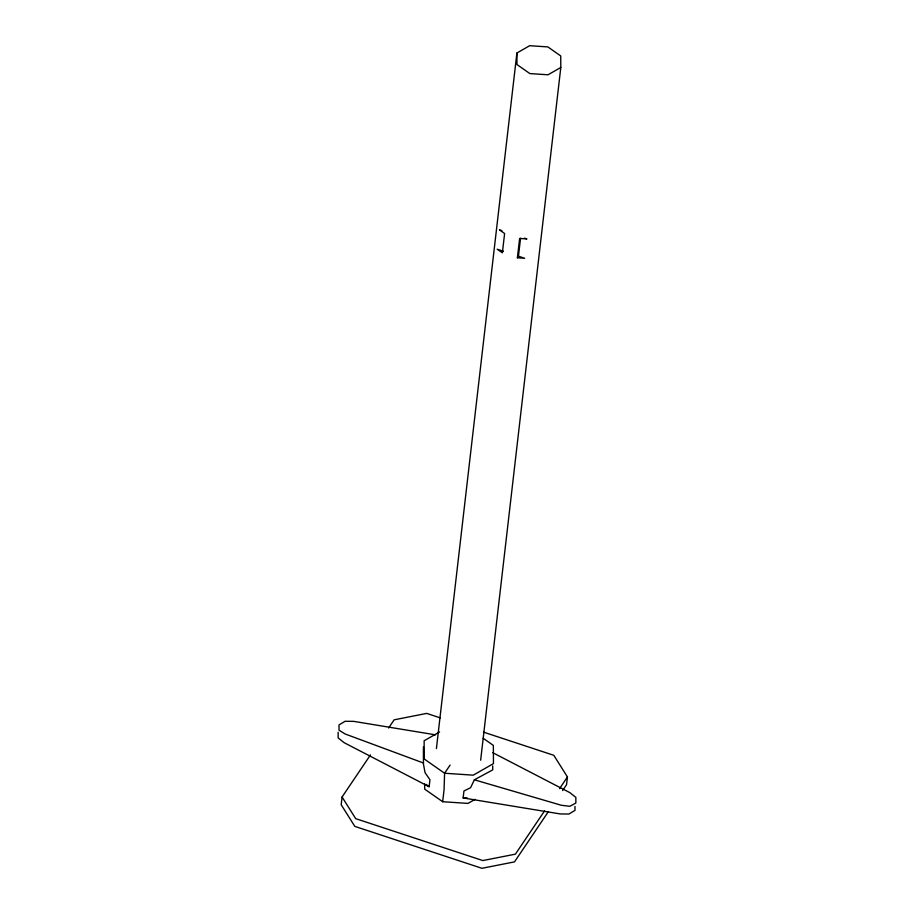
<?xml version="1.0" encoding="UTF-8"?>
<svg xmlns="http://www.w3.org/2000/svg" width="914" height="914" viewBox="0 0 914 914"><rect width="100%" height="100%" fill="white"/><g stroke="black" fill="none" stroke-linecap="round" stroke-linejoin="round"><path stroke-width="1.37" d="M370.467 754.907L342.076 797.008L341.185 804.743L354.826 826.393L481.929 868.3L514.502 861.879L548.411 811.586M423.399 747.035L423.445 764.173L425.079 772.718L429.957 779.756L429.146 786.737L344.167 742.694L338.146 737.941L338.146 732.274M436.412 748.577L516.901 53.012L529.686 45.7L547.84 46.911L560.728 55.937L560.808 67.487L480.65 760.22M475.131 799.327L467.991 803.406L442.673 801.715L444.067 789.639L444.592 773.244L450.111 765.064M517.393 257.782L518.455 256.217L524.693 258.274L517.393 257.782L519.632 238.451L526.932 238.942L524.442 238.12M518.455 256.217L520.534 238.268M574.975 806.422L575.009 810.364L568.942 814.031L560.305 813.951L463.135 797.945L463.946 790.964L470.573 787.719L474.377 779.802L492.726 769.885L492.715 765.909M483.495 732.125L553.804 755.307L567.445 776.957L566.554 784.692L562.613 790.541M388.61 728.001L394.14 719.821L426.712 713.4L440.228 717.856M544.573 810.878L515.393 854.156L482.821 860.565L355.717 818.658L342.076 797.008M559.562 788.656L567.445 776.957M560.808 67.487L548.012 74.788L529.857 73.577L516.97 64.551L516.901 53.012M439.565 731.943L424.13 740.763L424.245 758.997L444.592 773.244L473.258 775.163L493.457 763.624L493.343 745.39L483.163 738.261M463.135 797.945L467.248 797.991M435.567 734.845L353.695 721.363L345.058 721.283L338.991 724.939L339.037 730.206L345.172 733.999L423.57 763.053M474.377 779.802L561.31 805.257L569.833 806.308L575.854 803.04L575.854 797.374L569.833 792.621L492.692 752.645M501.923 230.694L499.432 229.871L504.608 233.504L502.38 252.835L497.193 249.202L503.431 251.259M442.673 801.715L424.69 789.136L424.656 783.766M426.278 784.475L429.146 786.737"/></g></svg>
